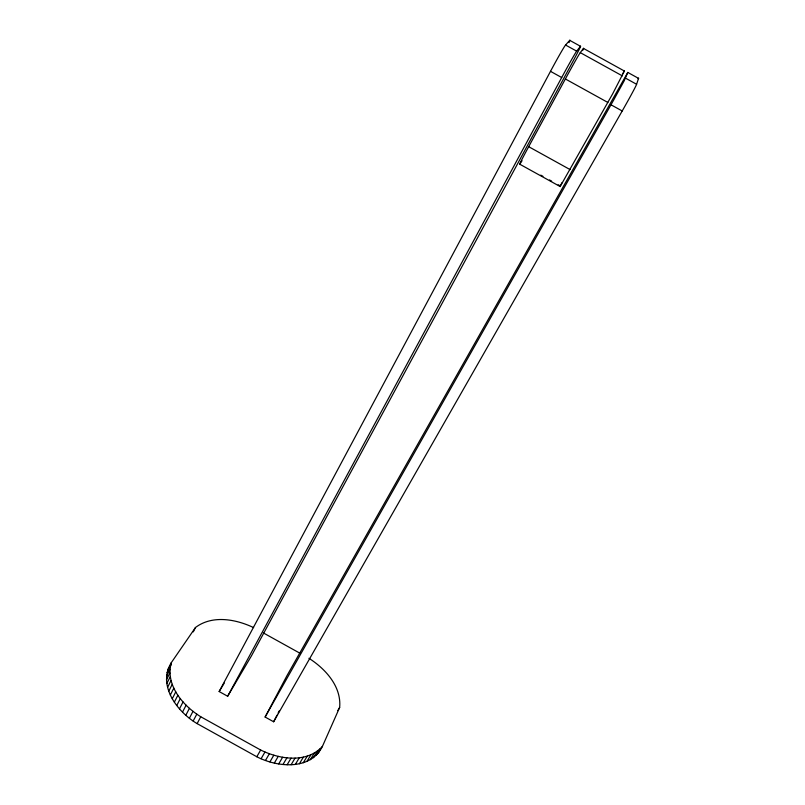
<?xml version="1.0" encoding="UTF-8"?>
<svg xmlns="http://www.w3.org/2000/svg" width="805" height="805" viewBox="0 0 805 805"><rect width="100%" height="100%" fill="white"/><g stroke="black" fill="none" stroke-linecap="round" stroke-linejoin="round"><path stroke-width="1.21" d="M308.919 658.279C325.431 668.824 341.622 686.504 339.65 707.464L322.392 746.446C306.645 763.603 279.486 759.336 260.659 750.019L200.767 716.762C182.946 705.754 164.985 684.964 171.344 662.596L195.504 627.477C212.329 614.779 235.895 619.156 253.625 627.608M322.392 746.446C310.448 770.667 277.131 767.326 256.805 756.75L197.124 723.615C177.392 711.982 157.116 685.508 171.344 662.596M627.799 72.43L286.922 675.757L265.117 717.044L273.63 721.773L622.205 110.979A26.303 0.704 -60.5 0 0 636.594 84.273L638.556 78.377L627.799 72.43L624.076 81.013L613.39 100.534L265.117 717.044M519.668 164.16L560.149 186.559L612.736 93.702L624.469 70.85L623.613 72.088M560.149 186.559L560.371 185.965L558.187 184.758M318.458 752.957L319.947 749.606M560.874 184.898L561.9 182.765M167.027 672.688L170.449 665.876M166.524 676.17L169.966 669.347M166.444 679.802L169.895 672.97M166.796 683.546L170.257 676.703M193.281 631.875L195.504 627.477M167.571 687.359L171.042 680.507M168.748 691.193L172.24 684.331M170.328 694.997L173.83 688.134M172.26 698.74L175.772 691.877M174.343 702.121L177.875 695.248M273.63 721.773L277 715.212M278.127 713.029L279.255 710.845M176.758 705.492L180.3 698.619M179.485 708.823L183.047 701.95M182.524 712.073L186.106 705.2M185.834 715.202L189.437 708.34M189.406 718.201L193.009 711.338M193.18 721.008L196.802 714.156M197.124 723.615L200.767 716.762M219.161 691.535L550.499 71.343A26.293 0.855 -61.6 0 1 565.563 45.02L569.729 40.341L580.486 46.288A25.529 0.574 -61.4 0 1 570.654 65.658L251.361 656.015L227.664 696.255L219.161 691.535L224.233 683.113M227.664 696.255L561.699 77.532A26.293 0.604 -61.4 0 1 576.662 51.148L580.486 46.288M522.063 160.728L520.09 163.687A25.166 0.513 -61.3 0 1 528.684 146.691L565.372 78.971A26.243 0.533 -61.4 0 1 580.264 52.627L583.454 48.411L624.408 71.041M256.805 756.75L260.659 750.019M261.102 758.723L264.976 752.001M265.489 760.443L269.373 753.732M269.917 761.892L273.811 755.191M274.344 763.049L278.248 756.358M278.721 763.915L282.625 757.233M282.998 764.478L286.922 757.817M287.144 764.75L291.078 758.099M291.128 764.74L295.063 758.099M622.456 74.03L623.09 72.953M295.344 764.408L299.279 757.787M299.42 763.734L303.364 757.133M303.314 762.717L307.258 756.126M306.977 761.369L310.921 754.798M337.748 710.634L339.65 707.464M310.358 759.689L314.302 753.138M313.417 757.716L317.351 751.166M316.124 755.452L320.058 748.932M167.933 669.388L171.395 664.346M580.264 52.627L622.346 75.881M565.563 45.02L576.662 51.148M625.495 78.135L636.594 84.273M565.372 78.971L607.845 102.446M550.499 71.343L561.699 77.532M610.995 104.791L622.205 110.979M528.684 146.691L570.041 169.563M540.769 175.128L542.952 176.325M549.483 179.938L551.656 181.145M263.316 632.901L300.386 653.469M569.729 40.341A25.529 0.795 -61.6 0 1 569.729 40.974M569.437 41.669A25.529 0.795 -61.6 0 1 569.024 42.595M583.454 48.411A25.579 0.503 -61.4 0 1 582.599 50.574M638.063 78.739A25.529 0.664 -60.5 0 1 638.556 78.377"/></g></svg>
